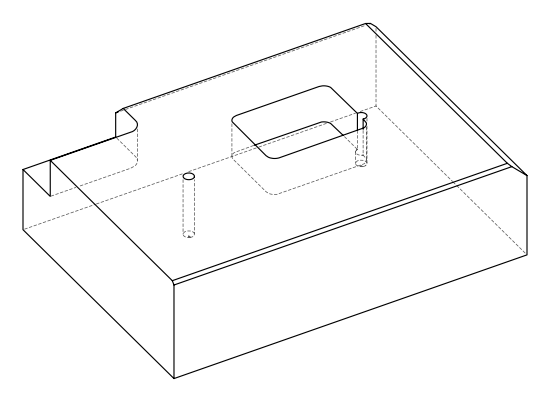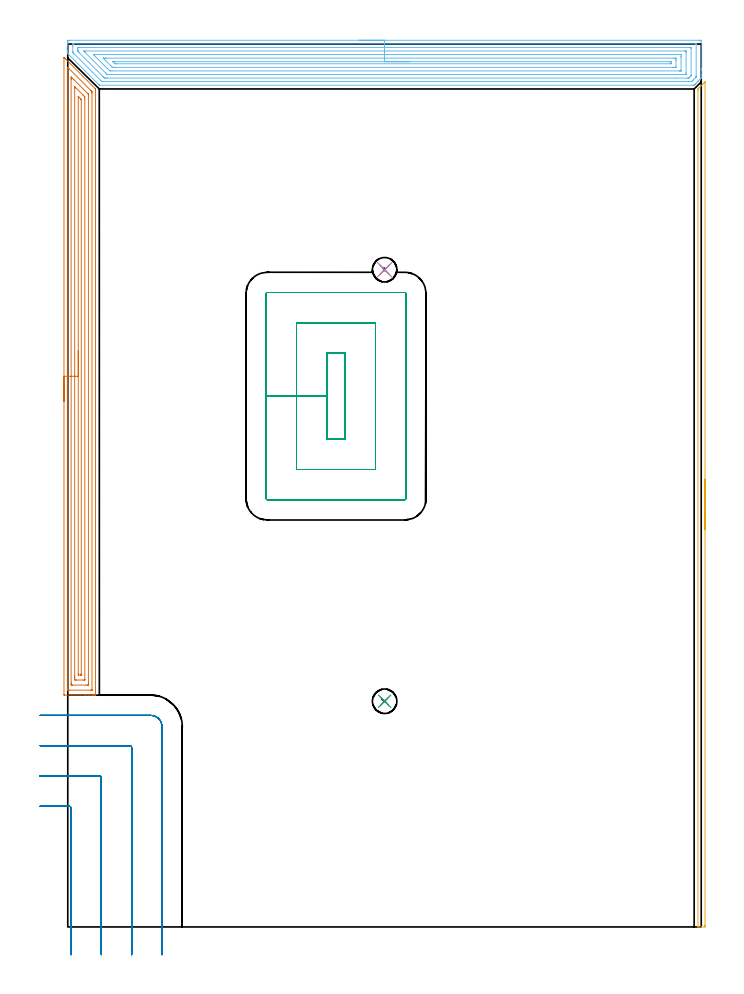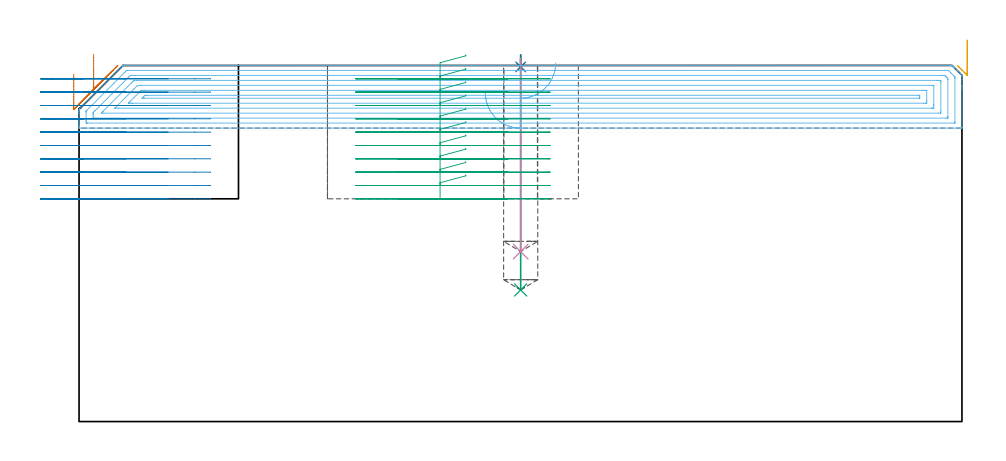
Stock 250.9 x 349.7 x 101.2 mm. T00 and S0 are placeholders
(PLAN: 9 operations, 3 tool changes, 49.3 min)
(1 SPOT_DRILL | STEP1POCKET | NXT0321_9005460120000 | 0.03 min | 1 mm3)
(2 SPOT_DRILL_1 | STEP1POCKET_1 | NXT0321_9005460120000 | 0.03 min | 0 mm3)
(3 DRILL_BLIND_HOLE_INTO_CENTER | STEP1POCKET | UGT0301_492 | 0.26 min | 4552 mm3)
(4 DRILL_BLIND_HOLE_INTO_CENTER_1 | STEP1POCKET_1 | UGT0301_492 | 0.22 min | 3750 mm3)
(5 AREA_MILL | FG_CHAMFER_SURFACE | UGT0205_001 | 2.83 min | 1317 mm3)
(6 AREA_MILL_1 | FG_CHAMFER_SURFACE_1 | UGT0205_001 | 14.03 min | 39738 mm3)
(7 AREA_MILL_2 | FG_CHAMFER_SURFACE_2 | UGT0205_001 | 10.09 min | 19604 mm3)
(8 MILL_CORNER_NOTCH_RECTANGULAR | CORNER_NOTCH_RECTANGULAR | NXT0201_012 | Follow Part, ap 4, ae 75% | 9.56 min | 155844 mm3)
(9 MILL_RECTANGULAR_POCKET | POCKET_RECTANGULAR_STRAIGHT | NXT0201_012 | Follow Part, ap 4, ae 75% | 12.3 min | 261751 mm3)
(TOOL NXT0321_9005460120000 | NC Spot Drill, 142deg, 12mm, Carbide, Uncoated | D12 PA142 FL30 Z2)
(TOOL UGT0301_492 | Carbide Drill 9.7 mm | D9.7 PA118 FL87 Z2)
(TOOL UGT0205_001 | Chamfer Mill 20 x 3 x 45 deg. | D20 FL50 Z2)
(TOOL NXT0201_012 | ENDMILL 16mm [2P460-1600-NA 1630] | D16 FL38 Z6)
(OP 1 SPOT_DRILL)
G17 G21 G94 G90
T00 M6
G54
G17 G0 G90 X125.5 Y89.4 S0 M3
G43 Z111.2 H0
G94 G81 G98 Z100.783 F250. R104.2
G80
M5
M2
(OP 2 SPOT_DRILL_1)
G17 G21 G94 G90
T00 M6
G54
G17 G0 G90 X125.5 Y260.3 S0 M3
G43 Z111.2 H0
G94 G81 G98 Z100.783 F250. R104.2
G80
M5
M2
(OP 3 DRILL_BLIND_HOLE_INTO_CENTER)
G17 G21 G94 G90
T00 M6
G54
G17 G0 G90 X125.5 Y89.4 S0 M3
G43 Z111.2 H0
G94 G81 G98 Z37.4 F250. R103.2
G80
M5
M2
(OP 4 DRILL_BLIND_HOLE_INTO_CENTER_1)
G17 G21 G94 G90
T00 M6
G54
G17 G0 G90 X125.5 Y260.3 S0 M3
G43 Z111.2 H0
G94 G81 G98 Z48.3 F250. R103.2
G80
M5
M2
(OP 5 AREA_MILL)
G17 G21 G94 G90
T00 M6
G54
G17 G0 G90 X252.4 Y177.35 S1061 M3
G43 Z111.2 H0
Z108.4
G94 G1 Y177.312 Z107.528 F250.
Y177.198 Z106.664
Y177.009 Z105.812
Y176.747 Z104.98
Y176.413 Z104.174
Y176.01 Z103.4
Y175.542 Z102.664
Y175.01 Z101.972
Y174.421 Z101.329
Y173.778 Z100.74
Y173.086 Z100.208
Y172.35 Z99.74
Y171.576 Z99.337
Y170.77 Z99.003
Y169.938 Z98.741
Y169.086 Z98.552
Y168.222 Z98.438
Y167.35 Z98.4
Y0.627
X252.398 Y0.438 Z98.402
X252.391 Y0.002 Z98.405
X252.241 Y0. Z98.556
X251. Z99.795
X250.013 Z100.787
X249.627 Y0.007 Z101.164
X249.603 Y0.01 Z101.188
X249.6 Y0.18 Z101.2
Y331.417
X249.607 Y331.9 Z101.193
X249.613 Y331.913 Z101.187
X250.114 Y332.416 Z100.682
X250.486 Y332.786 Z100.314
X250.632 Y332.932 Z100.168
X250.879 Y333.179 Z99.92
X251. Y333.302 Z99.796
X251.349 Y333.649 Z99.451
X251.542 Y333.842 Z99.258
X251.773 Y334.073 Z99.026
X251.886 Y334.188 Z98.91
X252.329 Y334.629 Z98.471
X252.371 Y334.669 Z98.428
X252.394 Y334.683 Z98.405
X252.4 Y334.669 Z98.4
Y167.35
Y166.478 Z98.438
Y165.614 Z98.552
Y164.762 Z98.741
Y163.93 Z99.003
Y163.124 Z99.337
Y162.35 Z99.74
Y161.614 Z100.208
Y160.922 Z100.74
Y160.279 Z101.329
Y159.69 Z101.972
Y159.158 Z102.664
Y158.69 Z103.4
Y158.287 Z104.174
Y157.953 Z104.98
Y157.691 Z105.812
Y157.502 Z106.664
Y157.388 Z107.528
Y157.35 Z108.4
G0 Z111.2
M5
M2
(OP 6 AREA_MILL_1)
G17 G21 G94 G90
T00 M6
G54
G17 G0 G90 X115.45 Y351.2 S1061 M3
G43 Z111.2 H0
Z93.4
G94 G1 X115.488 Z92.528 F250.
X115.602 Z91.664
X115.791 Z90.812
X116.053 Z89.98
X116.387 Z89.174
X116.79 Z88.4
X117.258 Z87.664
X117.79 Z86.972
X118.379 Z86.329
X119.022 Z85.74
X119.714 Z85.209
X120.45 Z84.74
X121.224 Z84.337
X122.03 Z84.003
X122.862 Z83.741
X123.714 Z83.552
X124.578 Z83.438
X125.45 Z83.4
X250.304
X250.7 Y351.195 Z83.403
X250.89 Y351.191 Z83.406
X250.9 Y350.997 Z83.6
Y340.088 Z94.506
Y339.503 Z95.095
Y339.204 Z95.393
Y337.435 Z97.16
Y336.556 Z98.044
Y336.2 Z98.398
X250.545 Y335.845 Z98.755
X250.367 Y335.665 Z98.931
X249.681 Y334.981 Z99.619
X249.482 Y334.781 Z99.816
X248.817 Y334.117 Z100.483
X248.598 Y333.896 Z100.7
X248.52 Y333.819 Z100.779
X248.286 Y333.586 Z101.014
X248.145 Y333.448 Z101.152
X248.101 Y333.407 Z101.193
X247.628 Y333.4 Z101.2
X12.636
X12.505 Y333.404 Z101.189
X12.485 Y333.418 Z101.175
X12.351 Y333.548 Z101.05
X12.281 Y333.619 Z100.981
X0.151 Y345.749 Z88.849
X0.063 Y345.839 Z88.759
X0.01 Y345.894 Z88.703
X0. Y346.137 Z88.462
Y346.568 Z88.031
Y347.165 Z87.429
Y349.233 Z85.364
Y349.819 Z84.775
Y350.411 Z84.184
X0.003 Y350.704 Z83.891
X0.008 Y351.191 Z83.405
X0.103 Y351.194 Z83.403
X0.596 Y351.2 Z83.4
X125.45
Y349.786 Z84.814
X248.74 Y349.785 Z84.815
X248.833 Y349.783 Z84.817
X248.878 Y349.779 Z84.821
X248.89 Y349.777 Z84.823
X248.892 Y349.762 Z84.838
X248.897 Y349.666 Z84.934
X248.9 Y349.443 Z85.157
X248.899 Y337.058 Z97.542
X248.895 Y336.804 Z97.796
X248.89 Y336.677 Z97.923
X248.887 Y336.648 Z97.952
X248.862 Y336.62 Z97.98
X248.798 Y336.55 Z98.05
X248.661 Y336.41 Z98.19
X248.52 Y336.269 Z98.331
X247.772 Y335.522 Z99.078
X247.628 Y335.378 Z99.222
X247.326 Y335.081 Z99.519
X247.124 Y334.885 Z99.715
X247.053 Y334.821 Z99.779
X246.951 Y334.819 Z99.781
X246.736 Y334.817 Z99.783
X245.878 Y334.814 Z99.786
X13.725 Y334.815 Z99.785
X13.618 Y334.816 Z99.784
X13.565 Y334.819 Z99.781
X13.543 Y334.821 Z99.779
X13.494 Y334.868 Z99.732
X13.082 Y335.27 Z99.33
X9.881 Y338.469 Z96.131
X2.38 Y345.97 Z88.63
X2.072 Y346.281 Z88.319
X2.03 Y346.327 Z88.273
X2.01 Y346.354 Z88.246
X2.007 Y346.376 Z88.224
X2.003 Y346.469 Z88.131
X2. Y346.658 Z87.942
Y348.935 Z85.665
X2.002 Y349.31 Z85.29
X2.01 Y349.689 Z84.911
X2.014 Y349.779 Z84.821
X2.059 Y349.781 Z84.819
X2.166 Y349.784 Z84.816
X2.38 Y349.786 Z84.814
X2.414
X125.45
Y348.372 Z86.228
X246.413 Y348.371 Z86.229
X246.736 Y348.369 Z86.231
X246.844 Y348.367 Z86.233
X246.879 Y348.365 Z86.235
X246.89 Y348.357 Z86.243
X246.893 Y348.32 Z86.28
X246.898 Y348.212 Z86.388
X246.9 Y348.05 Z86.55
Y347.888 Z86.712
X246.899 Y337.435 Z97.165
X246.897 Y337.275 Z97.325
X246.89 Y337.112 Z97.488
X246.736 Y336.942 Z97.658
X246.541 Y336.743 Z97.857
X246.347 Y336.55 Z98.05
X246.093 Y336.304 Z98.296
X246.002 Y336.235 Z98.365
X245.845 Y336.234 Z98.366
X245.276 Y336.23 Z98.37
X240.84 Y336.229 Z98.371
X15.757
X15.186 Y336.232 Z98.368
X14.865 Y336.236 Z98.364
X14.561 Y336.25 Z98.35
X14.254 Y336.55 Z98.05
X13.974 Y336.826 Z97.774
X4.519 Y346.281 Z88.319
X4.164 Y346.639 Z87.961
X4.039 Y346.772 Z87.828
X4.01 Y346.81 Z87.79
X4.005 Y346.895 Z87.705
X4.002 Y347.003 Z87.597
X4. Y347.165 Z87.435
Y347.328 Z87.272
X4.002 Y348.05 Z86.55
X4.003 Y348.209 Z86.391
X4.011 Y348.364 Z86.236
X4.164 Y348.366 Z86.234
X4.733 Y348.37 Z86.23
X9.368 Y348.372 Z86.228
X125.45
Y346.957 Z87.643
X244.271
X244.805 Y346.952 Z87.648
X244.863 Y346.95 Z87.65
X244.89 Y346.944 Z87.656
X244.892 Y346.901 Z87.699
X244.896 Y346.712 Z87.888
X244.9 Y346.333 Z88.267
Y338.319 Z96.281
X244.896 Y337.903 Z96.697
X244.892 Y337.695 Z96.905
X244.89 Y337.65 Z96.95
X244.84 Y337.647 Z96.953
X244.741 Y337.645 Z96.955
X244.061 Y337.643 Z96.957
X243.851
X16.439
X15.757 Y337.647 Z96.953
X15.661 Y337.65 Z96.95
X15.606 Y337.654 Z96.946
X15.555 Y337.703 Z96.897
X15.345 Y337.908 Z96.692
X14.93 Y338.319 Z96.281
X14.865 Y338.383 Z96.217
X6.839 Y346.409 Z88.191
X6.54 Y346.711 Z87.889
X6.395 Y346.861 Z87.739
X6.325 Y346.935 Z87.665
X6.316 Y346.951 Z87.649
X7.049 Y346.957 Z87.643
X125.45
Y345.543 Z89.057
X242.277
X242.425 Y345.541 Z89.059
X242.721 Y345.536 Z89.064
X242.891 Y345.532 Z89.068
X242.894 Y345.484 Z89.116
X242.896 Y345.396 Z89.204
X242.9 Y344.779 Z89.821
Y344.512 Z90.088
X242.899 Y339.127 Z95.473
X242.898 Y339.088 Z95.512
X242.895 Y339.07 Z95.53
X242.892 Y339.066 Z95.534
X242.869 Y339.064 Z95.536
X242.573 Y339.058 Z95.542
X242.425 Y339.057 Z95.543
X242.277
X17.541
X16.792 Y339.062 Z95.538
X16.649 Y339.064 Z95.536
X16.504 Y339.204 Z95.396
X15.757 Y339.941 Z94.659
X15.61 Y340.088 Z94.512
X10.406 Y345.293 Z89.308
X10.306 Y345.396 Z89.204
X10.208 Y345.503 Z89.097
X10.184 Y345.537 Z89.063
X10.21 Y345.539 Z89.061
X10.26 Y345.542 Z89.058
X10.406 Y345.543 Z89.057
X11.15
X125.45
Y344.129 Z90.471
X239.988
X240.494 Y344.127 Z90.473
X240.884 Y344.124 Z90.476
X240.89 Y344.121 Z90.479
X240.897 Y344.112 Z90.488
X240.899 Y343.627 Z90.973
X240.9 Y343.224 Z91.376
X240.898 Y340.572 Z94.028
X240.894 Y340.513 Z94.087
X240.891 Y340.482 Z94.118
X240.871 Y340.478 Z94.122
X240.747 Y340.475 Z94.125
X240.494 Y340.473 Z94.127
X240.108 Y340.471 Z94.129
X239.602
X18.939
X18.433 Y340.472 Z94.128
X18.044 Y340.474 Z94.126
X17.795 Y340.478 Z94.122
X17.67 Y340.49 Z94.11
X17.541 Y340.611 Z93.989
X17.176 Y340.973 Z93.627
X14.521 Y343.627 Z90.973
X14.184 Y343.968 Z90.632
X14.09 Y344.065 Z90.535
X14.042 Y344.118 Z90.482
X14.058 Y344.122 Z90.478
X14.191 Y344.125 Z90.475
X14.361 Y344.128 Z90.472
X14.865 Y344.129 Z90.471
X15.251
X125.45
Y342.715 Z91.885
X238.71 Y342.714 Z91.886
X238.739 Y342.713 Z91.887
X238.891 Y342.704 Z91.896
X238.897 Y342.66 Z91.94
X238.899 Y342.645 Z91.955
X238.9 Y342.554 Z92.046
X238.899 Y342.206 Z92.394
X238.897 Y342.112 Z92.488
X238.89 Y341.924 Z92.676
X238.884 Y341.891 Z92.709
X238.866 Y341.89 Z92.71
X238.814 Y341.887 Z92.713
X238.71 Y341.886 Z92.714
X238.682 Y341.885 Z92.715
X19.297
X18.857 Y341.888 Z92.712
X18.752 Y341.89 Z92.71
X18.729 Y341.892 Z92.708
X18.693 Y341.916 Z92.684
X18.608 Y341.996 Z92.604
X18.433 Y342.166 Z92.434
X18.019 Y342.583 Z92.017
X17.936 Y342.67 Z91.93
X17.905 Y342.704 Z91.896
X17.928 Y342.708 Z91.892
X18.028 Y342.71 Z91.89
X18.433 Y342.715 Z91.886
X18.461 Z91.885
X125.45
X126.322 Z91.923
X127.186 Z92.037
X128.038 Z92.226
X128.87 Z92.488
X129.676 Z92.822
X130.45 Z93.225
X131.186 Z93.694
X131.878 Z94.225
X132.521 Z94.814
X133.11 Z95.457
X133.642 Z96.15
X134.11 Z96.885
X134.513 Z97.659
X134.847 Z98.465
X135.109 Z99.297
X135.298 Z100.149
X135.412 Z101.014
X135.45 Z101.885
G0 Z111.2
M5
M2
(OP 7 AREA_MILL_2)
G17 G21 G94 G90
T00 M6
G54
G17 G0 G90 X-1.5 Y208.1 S1061 M3
G43 Z111.2 H0
Z98.7
G94 G1 Y208.138 Z97.828 F250.
Y208.252 Z96.963
Y208.441 Z96.112
Y208.703 Z95.28
Y209.037 Z94.474
Y209.44 Z93.7
Y209.908 Z92.964
Y210.44 Z92.272
Y211.029 Z91.629
Y211.672 Z91.04
Y212.364 Z90.508
Y213.1 Z90.04
Y213.874 Z89.637
Y214.68 Z89.303
Y215.512 Z89.041
Y216.363 Z88.852
Y217.228 Z88.738
Y218.1 Z88.7
Y344.103
X-1.496 Y344.363 Z88.704
X-1.493 Y344.381 Z88.706
X-1.463 Y344.363 Z88.737
X-1.388 Y344.288 Z88.812
X-1.001 Y343.903 Z89.195
X10.944 Y331.957 Z101.142
X10.954 Y331.946 Z101.151
X10.998 Y331.902 Z101.187
X11. Y331.245 Z101.2
Y91.986
X10.997 Y91.809 Z101.188
X10.977 Y91.807 Z101.169
X10.586 Y91.8 Z100.785
X10.352 Z100.552
X9.616 Z99.812
X8.364 Z98.561
X6.962 Z97.158
X-1.26 Z88.937
X-1.492 Y91.81 Z88.706
X-1.499 Y92.042 Z88.699
Y92.061
X-1.5 Y218.1 Z88.7
X-0.086 Z90.114
Y340.189
X-0.084 Y340.379 Z90.116
X-0.082 Y340.473 Z90.118
X-0.08 Y340.508 Z90.12
X-0.061 Y340.499 Z90.139
X0.034 Y340.409 Z90.234
X0.26 Y340.189 Z90.46
X9.205 Y331.245 Z99.405
X9.365 Y331.083 Z99.565
X9.493 Y330.951 Z99.693
X9.575 Y330.864 Z99.775
X9.579 Y330.812 Z99.779
X9.585 Y330.382 Z99.785
X9.586 Y330.35 Z99.786
Y93.898
X9.585 Y93.844 Z99.785
X9.582 Y93.819 Z99.782
X9.58 Y93.813 Z99.78
X9.566 Y93.809 Z99.766
X9.148 Y93.801 Z99.348
X0.768 Y93.8 Z90.968
X0.299 Y93.802 Z90.499
X0.042 Y93.809 Z90.242
X-0.079 Y93.815 Z90.121
X-0.085 Y94.19 Z90.115
X-0.086 Y94.222 Z90.114
Y218.1
X1.328 Z91.528
X1.329 Y335.717 Z91.529
X1.33 Y336.044 Z91.53
X1.334 Y336.611 Z91.534
X1.335 Y336.641 Z91.535
X1.379 Y336.611 Z91.579
X1.653 Y336.344 Z91.853
X2.284 Y335.717 Z92.484
X2.538 Y335.463 Z92.738
X8.02 Y329.98 Z98.22
X8.105 Y329.891 Z98.305
X8.147 Y329.845 Z98.347
X8.164 Y329.823 Z98.364
X8.166 Y329.784 Z98.366
X8.17 Y329.456 Z98.37
X8.171 Y329.128 Z98.371
Y96.577
X8.169 Y96.011 Z98.369
X8.166 Y95.848 Z98.366
X8.165 Y95.815 Z98.365
X8.124 Y95.809 Z98.324
X8.053 Y95.803 Z98.253
X7.847 Y95.801 Z98.047
X7.17 Y95.8 Z97.37
X1.861 Y95.801 Z92.061
X1.653 Y95.805 Z91.853
X1.445 Y95.81 Z91.645
X1.335 Y95.823 Z91.535
X1.332 Y95.902 Z91.532
X1.33 Y96.011 Z91.53
X1.329 Y96.339 Z91.529
X1.328 Y96.905 Z91.528
Y218.1
X2.743 Z92.943
Y332.139
X2.744 Y332.694 Z92.944
X2.745 Y332.75 Z92.945
X2.749 Y332.786 Z92.949
X2.75 Y332.789 Z92.95
X2.773 Y332.77 Z92.973
X2.984 Y332.565 Z93.184
X3.412 Y332.139 Z93.612
X6.077 Y329.474 Z96.277
X6.095 Y329.456 Z96.295
X6.75 Y328.776 Z96.95
X6.753 Y328.562 Z96.953
X6.757 Y327.875 Z96.957
Y98.007
X6.756 Y97.908 Z96.956
X6.754 Y97.849 Z96.954
X6.751 Y97.82 Z96.951
X6.739 Y97.81 Z96.939
X6.519 Y97.806 Z96.719
X6.077 Y97.8 Z96.277
X3.423 Z93.623
X2.98 Y97.806 Z93.18
X2.765 Y97.81 Z92.965
X2.75 Y97.93 Z92.95
X2.744 Y98.486 Z92.944
X2.743 Y98.694 Z92.943
Y99.382
Y218.1
X4.157 Z94.357
Y328.714
X4.159 Y328.866 Z94.359
X4.161 Y328.909 Z94.361
X4.163 Y328.924 Z94.363
X4.168 Y328.922 Z94.368
X4.229 Y328.867 Z94.429
X4.308 Y328.793 Z94.508
X4.54 Y328.562 Z94.74
X5.192 Y327.904 Z95.392
X5.308 Y327.782 Z95.508
X5.335 Y327.752 Z95.535
X5.338 Y327.717 Z95.538
X5.341 Y327.667 Z95.541
X5.342 Y327.515 Z95.542
X5.343 Y100.331 Z95.543
X5.341 Y100.178 Z95.541
X5.336 Y99.874 Z95.536
X5.333 Y99.809 Z95.533
X5.318 Y99.806 Z95.518
X5.277 Y99.803 Z95.477
X5.192 Y99.801 Z95.392
X4.983 Y99.8 Z95.183
X4.308 Y99.801 Z94.508
X4.211 Y99.803 Z94.411
X4.183 Y99.806 Z94.383
X4.172 Y99.809 Z94.372
X4.164 Y99.826 Z94.364
X4.161 Y100.026 Z94.361
X4.158 Y100.331 Z94.358
X4.157 Y218.1 Z94.357
Y218.972 Z94.395
Y219.836 Z94.509
Y220.688 Z94.698
Y221.52 Z94.96
Y222.326 Z95.294
Y223.1 Z95.697
Y223.836 Z96.165
Y224.528 Z96.696
Y225.171 Z97.286
Y225.76 Z97.929
Y226.291 Z98.621
Y226.76 Z99.357
Y227.163 Z100.131
Y227.497 Z100.937
Y227.759 Z101.769
Y227.948 Z102.62
Y228.062 Z103.485
Y228.1 Z104.357
G0 Z111.2
M5
M2
(OP 8 MILL_CORNER_NOTCH_RECTANGULAR)
G17 G21 G94 G90
T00 M6
G54
G17 G0 G90 X1.3 Y-11. S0 M3
G43 Z111.2 H1
Z97.41
G94 G1 Y-8. F250.
Y47.004 F500.
G3 X0.504 Y47.8 R0.8
G1 X-7.766
X-8. Y47.801
X-11. Y47.82 F250.
G0 Z111.2
X13.3 Y-11.
Z97.41
G1 Y-8.
Y59.004 F500.
G3 X12.504 Y59.8 R0.8
G1 X-7.766
G2 X-8. Y59.801 R24.
G1 X-11. Y59.83 F250.
G0 Z111.2
X25.3 Y-11.
Z97.41
G1 Y-8.
Y71.004 F500.
G3 X24.504 Y71.8 R0.8
G1 X-7.766
G2 X-8. Y71.802 R12.
G1 X-10.999 Y71.861 F250.
G0 Z111.2
X37.3 Y-11.
Z97.41
G1 Y-8.
Y79.4 F500.
G3 X32.9 Y83.8 R4.4
G1 X-7.766
X-10.766 F250.
G0 Z111.2
X1.3 Y-11.
Z93.62
G1 Y-8.
Y47.005 F500.
G3 X0.505 Y47.8 R0.8
G1 X-8.
X-11. F250.
G0 Z111.2
X13.3 Y-11.
Z93.62
G1 Y-8.
Y59.004 F500.
G3 X12.504 Y59.8 R0.8
G1 X-8.
X-11. F250.
G0 Z111.2
X25.3 Y-11.
Z93.62
G1 Y-8.
Y71.004 F500.
G3 X24.504 Y71.8 R0.8
G1 X-8.
X-11. F250.
G0 Z111.2
X37.3 Y-11.
Z93.62
G1 Y-8.
Y79.4 F500.
G3 X32.9 Y83.8 R4.4
G1 X-8.
X-11. F250.
G0 Z111.2
X1.3 Y-11.
Z89.83
G1 Y-8.
Y47.004 F500.
G3 X0.504 Y47.8 R0.8
G1 X-8.
X-11. F250.
G0 Z111.2
X13.3 Y-11.
Z89.83
G1 Y-8.
Y59.004 F500.
G3 X12.504 Y59.8 R0.8
G1 X-8.
X-11. F250.
G0 Z111.2
X25.3 Y-11.
Z89.83
G1 Y-8.
Y71.004 F500.
G3 X24.504 Y71.8 R0.8
G1 X-8.
X-11. F250.
G0 Z111.2
X37.3 Y-11.
Z89.83
G1 Y-8.
Y79.4 F500.
G3 X32.9 Y83.8 R4.4
G1 X-8.
X-11. F250.
G0 Z111.2
X1.3 Y-11.
Z86.04
G1 Y-8.
Y47.004 F500.
G3 X0.504 Y47.8 R0.8
G1 X-8.
X-11. F250.
G0 Z111.2
X13.3 Y-11.
Z86.04
G1 Y-8.
Y59.004 F500.
G3 X12.504 Y59.8 R0.8
G1 X-8.
X-11. F250.
G0 Z111.2
X25.3 Y-11.
Z86.04
G1 Y-8.
Y71.004 F500.
G3 X24.504 Y71.8 R0.8
G1 X-8.
X-11. F250.
G0 Z111.2
X37.3 Y-11.
Z86.04
G1 Y-8.
Y79.4 F500.
G3 X32.9 Y83.8 R4.4
G1 X-8.
X-11. F250.
G0 Z111.2
X1.3 Y-11.
Z82.25
G1 Y-8.
Y47.005 F500.
G3 X0.505 Y47.8 R0.8
G1 X-8.
X-11. F250.
G0 Z111.2
X13.3 Y-11.
Z82.25
G1 Y-8.
Y59.004 F500.
G3 X12.504 Y59.8 R0.8
G1 X-8.
X-11. F250.
G0 Z111.2
X25.3 Y-11.
Z82.25
G1 Y-8.
Y71.004 F500.
G3 X24.504 Y71.8 R0.8
G1 X-8.
X-11. F250.
G0 Z111.2
X37.3 Y-11.
Z82.25
G1 Y-8.
Y79.4 F500.
G3 X32.9 Y83.8 R4.4
G1 X-8.
X-11. F250.
G0 Z111.2
X1.3 Y-11.
Z78.46
G1 Y-8.
Y47.004 F500.
G3 X0.504 Y47.8 R0.8
G1 X-8.
X-11. F250.
G0 Z111.2
X13.3 Y-11.
Z78.46
G1 Y-8.
Y59.004 F500.
G3 X12.504 Y59.8 R0.8
G1 X-8.
X-11. F250.
G0 Z111.2
X25.3 Y-11.
Z78.46
G1 Y-8.
Y71.004 F500.
G3 X24.504 Y71.8 R0.8
G1 X-8.
X-11. F250.
G0 Z111.2
X37.3 Y-11.
Z78.46
G1 Y-8.
Y79.4 F500.
G3 X32.9 Y83.8 R4.4
G1 X-8.
X-11. F250.
G0 Z111.2
X1.3 Y-11.
Z74.67
G1 Y-8.
Y47.004 F500.
G3 X0.504 Y47.8 R0.8
G1 X-8.
X-11. F250.
G0 Z111.2
X13.3 Y-11.
Z74.67
G1 Y-8.
Y59.004 F500.
G3 X12.504 Y59.8 R0.8
G1 X-8.
X-11. F250.
G0 Z111.2
X25.3 Y-11.
Z74.67
G1 Y-8.
Y71.004 F500.
G3 X24.504 Y71.8 R0.8
G1 X-8.
X-11. F250.
G0 Z111.2
X37.3 Y-11.
Z74.67
G1 Y-8.
Y79.4 F500.
G3 X32.9 Y83.8 R4.4
G1 X-8.
X-11. F250.
G0 Z111.2
X1.3 Y-11.
Z70.88
G1 Y-8.
Y47.004 F500.
G3 X0.504 Y47.8 R0.8
G1 X-8.
X-11. F250.
G0 Z111.2
X13.3 Y-11.
Z70.88
G1 Y-8.
Y59.004 F500.
G3 X12.504 Y59.8 R0.8
G1 X-8.
X-11. F250.
G0 Z111.2
X25.3 Y-11.
Z70.88
G1 Y-8.
Y71.004 F500.
G3 X24.504 Y71.8 R0.8
G1 X-8.
X-11. F250.
G0 Z111.2
X37.3 Y-11.
Z70.88
G1 Y-8.
Y79.4 F500.
G3 X32.9 Y83.8 R4.4
G1 X-8.
X-11. F250.
G0 Z111.2
X1.3 Y-11.
Z67.09
G1 Y-8.
Y47.004 F500.
G3 X0.504 Y47.8 R0.8
G1 X-8.
X-11. F250.
G0 Z111.2
X13.3 Y-11.
Z67.09
G1 Y-8.
Y59.004 F500.
G3 X12.504 Y59.8 R0.8
G1 X-8.
X-11. F250.
G0 Z111.2
X25.3 Y-11.
Z67.09
G1 Y-8.
Y71.004 F500.
G3 X24.504 Y71.8 R0.8
G1 X-8.
X-11. F250.
G0 Z111.2
X37.3 Y-11.
Z67.09
G1 Y-8.
Y79.4 F500.
G3 X32.9 Y83.8 R4.4
G1 X-8.
X-11. F250.
G0 Z111.2
X1.3 Y-11.
Z63.3
G1 Y-8.
Y47.004 F500.
G3 X0.504 Y47.8 R0.8
G1 X-8.
X-11. F250.
G0 Z111.2
X13.3 Y-11.
Z63.3
G1 Y-8.
Y59.004 F500.
G3 X12.504 Y59.8 R0.8
G1 X-8.
X-11. F250.
G0 Z111.2
X25.3 Y-11.
Z63.3
G1 Y-8.
Y71.004 F500.
G3 X24.504 Y71.8 R0.8
G1 X-8.
X-11. F250.
G0 Z111.2
X37.3 Y-11.
Z63.3
G1 Y-8.
Y79.4 F500.
G3 X32.9 Y83.8 R4.4
G1 X-8.
X-11. F250.
G0 Z111.2
M5
M2
(OP 9 MILL_RECTANGULAR_POCKET)
G17 G21 G94 G90
T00 M6
G54
G17 G0 G90 X109.9 Y226.309 S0 M3
G43 Z111.2 H1
Z104.2
G94 G1 Y227.3 Z103.934 F250.
X102.6 Z101.978
Y210.25 Z97.41
Y193.2 F500.
X109.9
Y227.3
X102.6
Y210.25
X90.6
Y181.2
X121.9
Y239.3
X90.6
Y210.25
X78.6
Y169.7
G3 X79.1 Y169.2 R0.5
G1 X133.4
G3 X133.9 Y169.7 R0.5
G1 Y250.8
G3 X133.4 Y251.3 R0.5
G1 X79.1
G3 X78.6 Y250.8 R0.5
G1 Y210.25
Y209.25
G0 X109.9 Y226.309 Z100.41
G1 Y227.3 Z100.144 F250.
X102.6 Z98.188
Y210.25 Z93.62
Y193.2 F500.
X109.9
Y227.3
X102.6
Y210.25
X90.6
Y181.2
X121.9
Y239.3
X90.6
Y210.25
X78.6
Y169.7
G3 X79.1 Y169.2 R0.5
G1 X133.4
G3 X133.9 Y169.7 R0.5
G1 Y250.8
G3 X133.4 Y251.3 R0.5
G1 X79.1
G3 X78.6 Y250.8 R0.5
G1 Y210.25
Y209.25
G0 X109.9 Y226.309 Z96.62
G1 Y227.3 Z96.354 F250.
X102.6 Z94.398
Y210.25 Z89.83
Y193.2 F500.
X109.9
Y227.3
X102.6
Y210.25
X90.6
Y181.2
X121.9
Y239.3
X90.6
Y210.25
X78.6
Y169.7
G3 X79.1 Y169.2 R0.5
G1 X133.4
G3 X133.9 Y169.7 R0.5
G1 Y250.8
G3 X133.4 Y251.3 R0.5
G1 X79.1
G3 X78.6 Y250.8 R0.5
G1 Y210.25
Y209.25
G0 X109.9 Y226.309 Z92.83
G1 Y227.3 Z92.565 F250.
X102.6 Z90.608
Y210.25 Z86.04
Y193.2 F500.
X109.9
Y227.3
X102.6
Y210.25
X90.6
Y181.2
X121.9
Y239.3
X90.6
Y210.25
X78.6
Y169.7
G3 X79.1 Y169.2 R0.5
G1 X133.4
G3 X133.9 Y169.7 R0.5
G1 Y250.8
G3 X133.4 Y251.3 R0.5
G1 X79.1
G3 X78.6 Y250.8 R0.5
G1 Y210.25
Y209.25
G0 X109.9 Y226.309 Z89.04
G1 Y227.3 Z88.775 F250.
X102.6 Z86.818
Y210.25 Z82.25
Y193.2 F500.
X109.9
Y227.3
X102.6
Y210.25
X90.6
Y181.2
X121.9
Y239.3
X90.6
Y210.25
X78.6
Y169.7
G3 X79.1 Y169.2 R0.5
G1 X133.4
G3 X133.9 Y169.7 R0.5
G1 Y250.8
G3 X133.4 Y251.3 R0.5
G1 X79.1
G3 X78.6 Y250.8 R0.5
G1 Y210.25
Y209.25
G0 X109.9 Y226.309 Z85.25
G1 Y227.3 Z84.985 F250.
X102.6 Z83.028
Y210.25 Z78.46
Y193.2 F500.
X109.9
Y227.3
X102.6
Y210.25
X90.6
Y181.2
X121.9
Y239.3
X90.6
Y210.25
X78.6
Y169.7
G3 X79.1 Y169.2 R0.5
G1 X133.4
G3 X133.9 Y169.7 R0.5
G1 Y250.8
G3 X133.4 Y251.3 R0.5
G1 X79.1
G3 X78.6 Y250.8 R0.5
G1 Y210.25
Y209.25
G0 X109.9 Y226.309 Z81.46
G1 Y227.3 Z81.195 F250.
X102.6 Z79.239
Y210.25 Z74.67
Y193.2 F500.
X109.9
Y227.3
X102.6
Y210.25
X90.6
Y181.2
X121.9
Y239.3
X90.6
Y210.25
X78.6
Y169.7
G3 X79.1 Y169.2 R0.5
G1 X133.4
G3 X133.9 Y169.7 R0.5
G1 Y250.8
G3 X133.4 Y251.3 R0.5
G1 X79.1
G3 X78.6 Y250.8 R0.5
G1 Y210.25
Y209.25
G0 X109.9 Y226.309 Z77.67
G1 Y227.3 Z77.405 F250.
X102.6 Z75.449
Y210.25 Z70.88
Y193.2 F500.
X109.9
Y227.3
X102.6
Y210.25
X90.6
Y181.2
X121.9
Y239.3
X90.6
Y210.25
X78.6
Y169.7
G3 X79.1 Y169.2 R0.5
G1 X133.4
G3 X133.9 Y169.7 R0.5
G1 Y250.8
G3 X133.4 Y251.3 R0.5
G1 X79.1
G3 X78.6 Y250.8 R0.5
G1 Y210.25
Y209.25
G0 X109.9 Y226.309 Z73.88
G1 Y227.3 Z73.615 F250.
X102.6 Z71.659
Y210.25 Z67.09
Y193.2 F500.
X109.9
Y227.3
X102.6
Y210.25
X90.6
Y181.2
X121.9
Y239.3
X90.6
Y210.25
X78.6
Y169.7
G3 X79.1 Y169.2 R0.5
G1 X133.4
G3 X133.9 Y169.7 R0.5
G1 Y250.8
G3 X133.4 Y251.3 R0.5
G1 X79.1
G3 X78.6 Y250.8 R0.5
G1 Y210.25
Y209.25
G0 X109.9 Y226.309 Z70.09
G1 Y227.3 Z69.825 F250.
X102.6 Z67.869
Y210.25 Z63.3
Y193.2 F500.
X109.9
Y227.3
X102.6
Y210.25
X90.6
Y181.2
X121.9
Y239.3
X90.6
Y210.25
X78.6
Y169.7
G3 X79.1 Y169.2 R0.5
G1 X133.4
G3 X133.9 Y169.7 R0.5
G1 Y250.8
G3 X133.4 Y251.3 R0.5
G1 X79.1
G3 X78.6 Y250.8 R0.5
G1 Y210.25
Y209.25
G0 Z111.2
M5
M2
